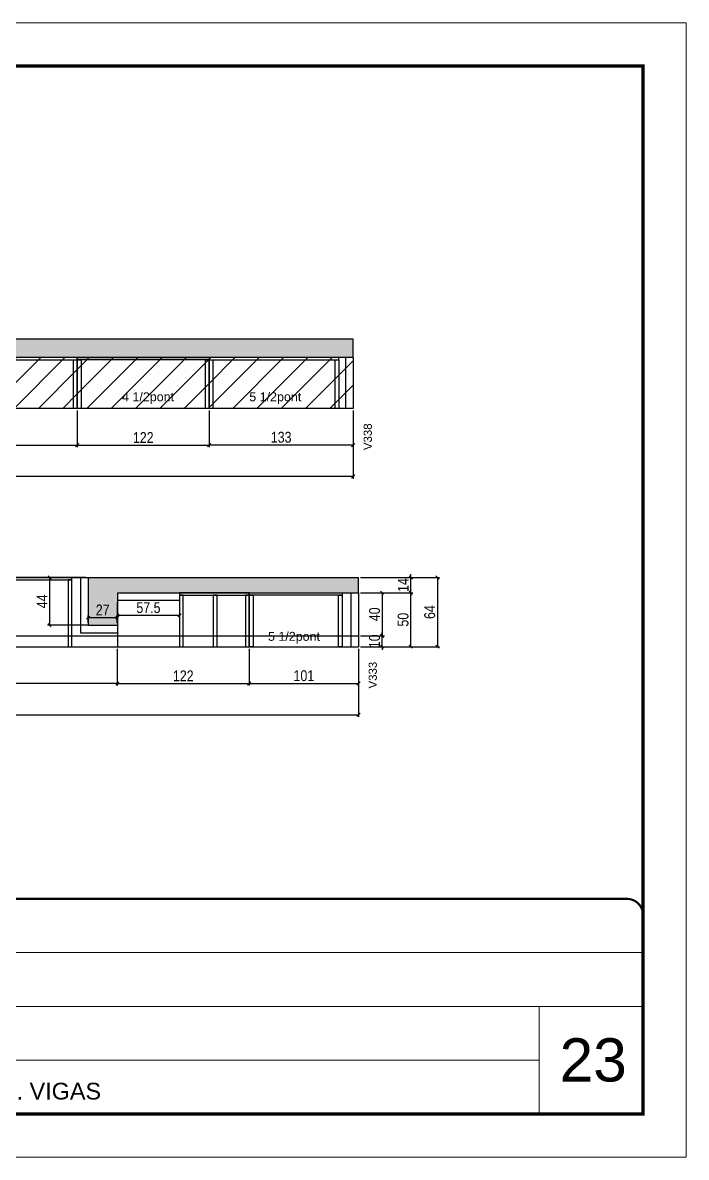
# Model space of a CAD drawing. Extents: x -3394 to 16474, y -5031 to 14397.
# Drawn here: x 8314 to 8927, y 7604 to 8654 of the extents above; entities that cross this region are included whole.
import ezdxf

# ---------------------------------------------------------------- set-up
doc = ezdxf.new("R2010")
doc.units = 0
doc.linetypes.add('CONTINUO', pattern=[0])
doc.linetypes.add('DASHED', pattern=[0.75, 0.5, -0.25])
doc.layers.get('0').update_dxf_attribs({"linetype": 'CONTINUOUS'})
doc.layers.get('Defpoints').update_dxf_attribs({"linetype": 'CONTINUOUS'})
for name, color, linetype, lineweight in [('CARIMBO', 255, 'CONTINUOUS', 9), ('Folhas', 255, 'CONTINUOUS', 9), ('REAPROVEITAMENTO', 251, 'CONTINUOUS', 9), ('SARRAFO DE PRESSAO', 251, 'DASHED', 9)]:
    doc.layers.add(name, color=color, linetype=linetype, lineweight=lineweight)
for name, color, linetype in [('COTA', 241, 'CONTINUOUS'), ('NOMENCLATURA', 7, 'CONTINUOUS'), ('Painéis', 200, 'CONTINUOUS'), ('PONTALETE', 7, 'CONTINUOUS'), ('SARR_2.2x7', 40, 'CONTINUOUS'), ('SARR_3.5x7', 81, 'CONTINUOUS')]:
    doc.layers.add(name, color=color, linetype=linetype)
doc.styles.add('ARIAL', font='arial.ttf')
doc.styles.add('COTA TECNICA', font='techl___.ttf', dxfattribs={"height": 10})
doc.dimstyles.new('PAINEL', dxfattribs={"dimtxt": 10, "dimasz": 3, "dimexe": 3, "dimexo": 3, "dimgap": 3, "dimtad": 1, "dimdec": 1, "dimzin": 12, "dimdsep": 46, "dimtxsty": 'COTA TECNICA', "dimblk1": 'OBLIQUE', "dimblk2": 'OBLIQUE', "dimsah": 1, "dimcen": 0.9, "dimclrd": 4, "dimclre": 4, "dimclrt": 240, "dimadec": 1, "dimazin": 3, "dimtfac": 1, "dimtdec": 1, "dimtmove": 0, "dimatfit": 3, "dimfxl": 1, "dimtolj": 1, "dimtzin": 12, "dimarcsym": 0})
pattern_1 = [(45, (-1585, 0), (-11.22532, 11.22532), [])]

# ---------------------------------------------------------------- blocks, each defined once
blk = doc.blocks.new('9999999999')
at = {"color": 30, "linetype": 'CONTINUO'}
for p, q in [((98564.6, 34379.6), (99584, 34379.6)), ((98564.6, 34329.8), (99488, 34329.8)), ((99584, 34329.8), (99488, 34329.8)), ((99488, 34329.8), (99488, 34230.2)), ((98564.6, 34280), (99488, 34280))]:
    blk.add_line(p, q, dxfattribs=at)
at = {"color": 30, "linetype": 'CONTINUO', "const_width": 2}
blk.add_lwpolyline([(99584, 34230.2), (99584, 34414.4, 0.414214), (99569, 34429.4), (98229, 34429.4, 0.414214), (98214, 34414.4), (98214, 34245.2, 0.414214), (98229, 34230.2), (99584, 34230.2)], format="xyb", dxfattribs=at)
at = {"layer": 'Folhas'}
blk.add_lwpolyline([(98139, 34190.2), (99624, 34190.2), (99624, 35240.2), (98139, 35240.2)], close=True, dxfattribs=at)
at = {"layer": 'Folhas', "color": 30, "const_width": 3}
blk.add_lwpolyline([(98214, 34230.2), (99584, 34230.2), (99584, 35200.2), (98214, 35200.2)], close=True, dxfattribs=at)
at = {"color": 7, "linetype": 'Continuous', "ltscale": 5, "style": 'ARIAL'}
blk.add_text('PAINÉIS DE LAT. VIGAS', height=15.483, dxfattribs=at).set_placement((98837.7, 34243.7))
blk = doc.blocks.new('_Oblique')
at = {"color": 0, "linetype": 'ByBlock', "lineweight": -2}
blk.add_line((-0.5, -0.5), (0.5, 0.5), dxfattribs=at)
blk = doc.blocks.new('*D616')
at = {"layer": 'COTA', "color": 4, "linetype": 'Continuous', "lineweight": -2, "transparency": 16777216}
for p, q in [((8486.1, 8294.7), (8486.1, 8260.8)), ((8619.1, 8294.7), (8619.1, 8260.8)), ((8619.1, 8262.8), (8486.1, 8262.8))]:
    blk.add_line(p, q, dxfattribs=at)
at = {"layer": 'Defpoints', "color": 0, "linetype": 'Continuous', "transparency": 16777216}
for p in [(8486.1, 8296.7), (8619.1, 8296.7), (8486.1, 8262.8)]:
    blk.add_point(p, dxfattribs=at)
at = {"layer": 'COTA', "color": 4, "linetype": 'Continuous', "lineweight": -2, "transparency": 16777216, "xscale": 3, "yscale": 3, "zscale": 3, "rotation": 180}
blk.add_blockref('_Oblique', (8486.1, 8262.8), dxfattribs=at)
at = {"layer": 'COTA', "color": 4, "linetype": 'Continuous', "lineweight": -2, "transparency": 16777216, "xscale": 3, "yscale": 3, "zscale": 3}
blk.add_blockref('_Oblique', (8619.1, 8262.8), dxfattribs=at)
at = {"layer": 'COTA', "color": 240, "linetype": 'Continuous', "transparency": 16777216, "insert": (8552.6, 8270), "char_height": 10, "attachment_point": 5, "style": 'COTA TECNICA'}
blk.add_mtext('\\A1;133', dxfattribs=at)
blk = doc.blocks.new('*D618')
at = {"layer": 'COTA', "color": 4, "linetype": 'Continuous', "lineweight": -2, "transparency": 16777216}
for p, q in [((7768, 8294.7), (7768, 8231.7)), ((8619.1, 8294.7), (8619.1, 8231.7)), ((8619.1, 8233.7), (7768, 8233.7))]:
    blk.add_line(p, q, dxfattribs=at)
at = {"layer": 'Defpoints', "color": 0, "linetype": 'Continuous', "transparency": 16777216}
for p in [(7768, 8296.7), (8619.1, 8296.7), (7768, 8233.7)]:
    blk.add_point(p, dxfattribs=at)
at = {"layer": 'COTA', "color": 4, "linetype": 'Continuous', "lineweight": -2, "transparency": 16777216, "xscale": 3, "yscale": 3, "zscale": 3, "rotation": 180}
blk.add_blockref('_Oblique', (7768, 8233.7), dxfattribs=at)
at = {"layer": 'COTA', "color": 4, "linetype": 'Continuous', "lineweight": -2, "transparency": 16777216, "xscale": 3, "yscale": 3, "zscale": 3}
blk.add_blockref('_Oblique', (8619.1, 8233.7), dxfattribs=at)
at = {"layer": 'COTA', "color": 240, "linetype": 'Continuous', "transparency": 16777216, "insert": (8193.5, 8240.9), "char_height": 10, "attachment_point": 5, "style": 'COTA TECNICA'}
blk.add_mtext('\\A1;851', dxfattribs=at)
blk = doc.blocks.new('*D622')
at = {"layer": 'COTA', "color": 4, "linetype": 'Continuous', "lineweight": -2, "transparency": 16777216}
for p, q in [((8364.1, 8294.7), (8364.1, 8260.8)), ((8486.1, 8294.7), (8486.1, 8260.8)), ((8364.1, 8262.8), (8486.1, 8262.8))]:
    blk.add_line(p, q, dxfattribs=at)
at = {"layer": 'Defpoints', "color": 0, "linetype": 'Continuous', "transparency": 16777216}
for p in [(8364.1, 8296.7), (8486.1, 8296.7), (8486.1, 8262.8)]:
    blk.add_point(p, dxfattribs=at)
at = {"layer": 'COTA', "color": 4, "linetype": 'Continuous', "lineweight": -2, "transparency": 16777216, "xscale": 3, "yscale": 3, "zscale": 3, "rotation": 180}
blk.add_blockref('_Oblique', (8364.1, 8262.8), dxfattribs=at)
at = {"layer": 'COTA', "color": 4, "linetype": 'Continuous', "lineweight": -2, "transparency": 16777216, "xscale": 3, "yscale": 3, "zscale": 3}
blk.add_blockref('_Oblique', (8486.1, 8262.8), dxfattribs=at)
at = {"layer": 'COTA', "color": 240, "linetype": 'Continuous', "transparency": 16777216, "insert": (8425.1, 8269.8), "char_height": 10, "attachment_point": 5, "style": 'COTA TECNICA'}
blk.add_mtext('\\A1;122', dxfattribs=at)
blk = doc.blocks.new('*D625')
at = {"layer": 'COTA', "color": 4, "linetype": 'Continuous', "lineweight": -2, "transparency": 16777216}
for p, q in [((8120.1, 8294.7), (8120.1, 8260.8)), ((8364.1, 8294.7), (8364.1, 8260.8)), ((8120.1, 8262.8), (8364.1, 8262.8))]:
    blk.add_line(p, q, dxfattribs=at)
at = {"layer": 'Defpoints', "color": 0, "linetype": 'Continuous', "transparency": 16777216}
for p in [(8120.1, 8296.7), (8364.1, 8296.7), (8364.1, 8262.8)]:
    blk.add_point(p, dxfattribs=at)
at = {"layer": 'COTA', "color": 4, "linetype": 'Continuous', "lineweight": -2, "transparency": 16777216, "xscale": 3, "yscale": 3, "zscale": 3, "rotation": 180}
blk.add_blockref('_Oblique', (8120.1, 8262.8), dxfattribs=at)
at = {"layer": 'COTA', "color": 4, "linetype": 'Continuous', "lineweight": -2, "transparency": 16777216, "xscale": 3, "yscale": 3, "zscale": 3}
blk.add_blockref('_Oblique', (8364.1, 8262.8), dxfattribs=at)
at = {"layer": 'COTA', "color": 240, "linetype": 'Continuous', "transparency": 16777216, "insert": (8242.1, 8269.8), "char_height": 10, "attachment_point": 5, "style": 'COTA TECNICA'}
blk.add_mtext('\\A1;244', dxfattribs=at)
blk = doc.blocks.new('*D633')
at = {"layer": 'COTA', "color": 4, "linetype": 'Continuous', "lineweight": -2, "transparency": 16777216}
for p, q in [((8523.1, 8074.2), (8523.1, 8040.2)), ((8624.1, 8074.2), (8624.1, 8040.2)), ((8523.1, 8042.2), (8624.1, 8042.2))]:
    blk.add_line(p, q, dxfattribs=at)
at = {"layer": 'Defpoints', "color": 0, "linetype": 'Continuous', "transparency": 16777216}
for p in [(8523.1, 8076.2), (8624.1, 8076.2), (8624.1, 8042.2)]:
    blk.add_point(p, dxfattribs=at)
at = {"layer": 'COTA', "color": 4, "linetype": 'Continuous', "lineweight": -2, "transparency": 16777216, "xscale": 3, "yscale": 3, "zscale": 3, "rotation": 180}
blk.add_blockref('_Oblique', (8523.1, 8042.2), dxfattribs=at)
at = {"layer": 'COTA', "color": 4, "linetype": 'Continuous', "lineweight": -2, "transparency": 16777216, "xscale": 3, "yscale": 3, "zscale": 3}
blk.add_blockref('_Oblique', (8624.1, 8042.2), dxfattribs=at)
at = {"layer": 'COTA', "color": 240, "linetype": 'Continuous', "transparency": 16777216, "insert": (8573.6, 8049.3), "char_height": 10, "attachment_point": 5, "style": 'COTA TECNICA'}
blk.add_mtext('\\A1;101', dxfattribs=at)
blk = doc.blocks.new('*D634')
at = {"layer": 'COTA', "color": 4, "linetype": 'Continuous', "lineweight": -2, "transparency": 16777216}
for p, q in [((7913.1, 8072.2), (7913.1, 8011.2)), ((8624.1, 8074.2), (8624.1, 8011.2)), ((7913.1, 8013.2), (8624.1, 8013.2))]:
    blk.add_line(p, q, dxfattribs=at)
at = {"layer": 'Defpoints', "color": 0, "linetype": 'Continuous', "transparency": 16777216}
for p in [(8624.1, 8076.2), (7913.1, 8074.2), (8624.1, 8013.2)]:
    blk.add_point(p, dxfattribs=at)
at = {"layer": 'COTA', "color": 4, "linetype": 'Continuous', "lineweight": -2, "transparency": 16777216, "xscale": 3, "yscale": 3, "zscale": 3, "rotation": 180}
blk.add_blockref('_Oblique', (7913.1, 8013.2), dxfattribs=at)
at = {"layer": 'COTA', "color": 4, "linetype": 'Continuous', "lineweight": -2, "transparency": 16777216, "xscale": 3, "yscale": 3, "zscale": 3}
blk.add_blockref('_Oblique', (8624.1, 8013.2), dxfattribs=at)
at = {"layer": 'COTA', "color": 240, "linetype": 'Continuous', "transparency": 16777216, "insert": (8268.6, 8020.2), "char_height": 10, "attachment_point": 5, "style": 'COTA TECNICA'}
blk.add_mtext('\\A1;711', dxfattribs=at)
blk = doc.blocks.new('*D635')
at = {"layer": 'COTA', "color": 4, "linetype": 'Continuous', "lineweight": -2, "transparency": 16777216}
for p, q in [((8626.1, 8126.2), (8674.5, 8126.2)), ((8672.5, 8076.2), (8672.5, 8126.2)), ((8626.1, 8076.2), (8674.5, 8076.2))]:
    blk.add_line(p, q, dxfattribs=at)
at = {"layer": 'Defpoints', "color": 0, "linetype": 'Continuous', "transparency": 16777216}
for p in [(8624.1, 8126.2), (8672.5, 8126.2), (8624.1, 8076.2)]:
    blk.add_point(p, dxfattribs=at)
at = {"layer": 'COTA', "color": 4, "linetype": 'Continuous', "lineweight": -2, "transparency": 16777216, "xscale": 3, "yscale": 3, "zscale": 3}
for p, rotation in [((8672.5, 8126.2), 90), ((8672.5, 8076.2), 270)]:
    blk.add_blockref('_Oblique', p, dxfattribs=dict(at, rotation=rotation))
at = {"layer": 'COTA', "color": 240, "linetype": 'Continuous', "transparency": 16777216, "insert": (8665.4, 8101.2), "char_height": 10, "attachment_point": 5, "rotation": 90, "style": 'COTA TECNICA'}
blk.add_mtext('\\A1;50', dxfattribs=at)
blk = doc.blocks.new('*D636')
at = {"layer": 'COTA', "color": 4, "linetype": 'Continuous', "lineweight": -2, "transparency": 16777216}
for p, q in [((8626.1, 8140.2), (8674.5, 8140.2)), ((8672.5, 8140.2), (8672.5, 8143.2)), ((8672.5, 8126.2), (8672.5, 8140.2)), ((8626.1, 8126.2), (8674.5, 8126.2)), ((8672.5, 8126.2), (8672.5, 8123.2))]:
    blk.add_line(p, q, dxfattribs=at)
at = {"layer": 'Defpoints', "color": 0, "linetype": 'Continuous', "transparency": 16777216}
for p in [(8624.1, 8140.2), (8672.5, 8140.2), (8624.1, 8126.2)]:
    blk.add_point(p, dxfattribs=at)
at = {"layer": 'COTA', "color": 4, "linetype": 'Continuous', "lineweight": -2, "transparency": 16777216, "xscale": 3, "yscale": 3, "zscale": 3}
for p, rotation in [((8672.5, 8140.2), 270), ((8672.5, 8126.2), 90)]:
    blk.add_blockref('_Oblique', p, dxfattribs=dict(at, rotation=rotation))
at = {"layer": 'COTA', "color": 240, "linetype": 'Continuous', "transparency": 16777216, "insert": (8665.5, 8133.2), "char_height": 10, "attachment_point": 5, "rotation": 90, "style": 'COTA TECNICA'}
blk.add_mtext('\\A1;14', dxfattribs=at)
blk = doc.blocks.new('*D637')
at = {"layer": 'COTA', "color": 4, "linetype": 'Continuous', "lineweight": -2, "transparency": 16777216}
for p, q in [((8626.1, 8140.2), (8699.1, 8140.2)), ((8697.1, 8140.2), (8697.1, 8076.2)), ((8626.1, 8076.2), (8699.1, 8076.2))]:
    blk.add_line(p, q, dxfattribs=at)
at = {"layer": 'Defpoints', "color": 0, "linetype": 'Continuous', "transparency": 16777216}
for p in [(8624.1, 8140.2), (8624.1, 8076.2), (8697.1, 8076.2)]:
    blk.add_point(p, dxfattribs=at)
at = {"layer": 'COTA', "color": 4, "linetype": 'Continuous', "lineweight": -2, "transparency": 16777216, "xscale": 3, "yscale": 3, "zscale": 3}
for p, rotation in [((8697.1, 8140.2), 90), ((8697.1, 8076.2), 270)]:
    blk.add_blockref('_Oblique', p, dxfattribs=dict(at, rotation=rotation))
at = {"layer": 'COTA', "color": 240, "linetype": 'Continuous', "transparency": 16777216, "insert": (8690, 8108.2), "char_height": 10, "attachment_point": 5, "rotation": 90, "style": 'COTA TECNICA'}
blk.add_mtext('\\A1;64', dxfattribs=at)
blk = doc.blocks.new('*D629')
at = {"layer": 'COTA', "color": 4, "linetype": 'Continuous', "lineweight": -2, "transparency": 16777216}
for p, q in [((8372.1, 8140.2), (8336.6, 8140.2)), ((8338.6, 8096.2), (8338.6, 8140.2)), ((8372.1, 8096.2), (8336.6, 8096.2))]:
    blk.add_line(p, q, dxfattribs=at)
at = {"layer": 'Defpoints', "color": 0, "linetype": 'Continuous', "transparency": 16777216}
for p in [(8338.6, 8140.2), (8374.1, 8140.2), (8374.1, 8096.2)]:
    blk.add_point(p, dxfattribs=at)
at = {"layer": 'COTA', "color": 4, "linetype": 'Continuous', "lineweight": -2, "transparency": 16777216, "xscale": 3, "yscale": 3, "zscale": 3}
for p, rotation in [((8338.6, 8140.2), 90), ((8338.6, 8096.2), 270)]:
    blk.add_blockref('_Oblique', p, dxfattribs=dict(at, rotation=rotation))
at = {"layer": 'COTA', "color": 240, "linetype": 'Continuous', "transparency": 16777216, "insert": (8331.5, 8118.2), "char_height": 10, "attachment_point": 5, "rotation": 90, "style": 'COTA TECNICA'}
blk.add_mtext('\\A1;44', dxfattribs=at)
blk = doc.blocks.new('*D630')
at = {"layer": 'COTA', "color": 4, "linetype": 'Continuous', "lineweight": -2, "transparency": 16777216}
for p, q in [((8374.1, 8098.2), (8374.1, 8105.1)), ((8374.1, 8103.1), (8401.1, 8103.1)), ((8401.1, 8098.2), (8401.1, 8105.1))]:
    blk.add_line(p, q, dxfattribs=at)
at = {"layer": 'Defpoints', "color": 0, "linetype": 'Continuous', "transparency": 16777216}
for p in [(8374.1, 8096.2), (8401.1, 8103.1), (8401.1, 8096.2)]:
    blk.add_point(p, dxfattribs=at)
at = {"layer": 'COTA', "color": 4, "linetype": 'Continuous', "lineweight": -2, "transparency": 16777216, "xscale": 3, "yscale": 3, "zscale": 3, "rotation": 180}
blk.add_blockref('_Oblique', (8374.1, 8103.1), dxfattribs=at)
at = {"layer": 'COTA', "color": 4, "linetype": 'Continuous', "lineweight": -2, "transparency": 16777216, "xscale": 3, "yscale": 3, "zscale": 3}
blk.add_blockref('_Oblique', (8401.1, 8103.1), dxfattribs=at)
at = {"layer": 'COTA', "color": 240, "linetype": 'Continuous', "transparency": 16777216, "insert": (8387.6, 8110.2), "char_height": 10, "attachment_point": 5, "style": 'COTA TECNICA'}
blk.add_mtext('\\A1;27', dxfattribs=at)
blk = doc.blocks.new('*D631')
at = {"layer": 'COTA', "color": 4, "linetype": 'Continuous', "lineweight": -2, "transparency": 16777216}
for p, q in [((8157.1, 8074.2), (8157.1, 8040.2)), ((8401.1, 8074.2), (8401.1, 8040.2)), ((8401.1, 8042.2), (8157.1, 8042.2))]:
    blk.add_line(p, q, dxfattribs=at)
at = {"layer": 'Defpoints', "color": 0, "linetype": 'Continuous', "transparency": 16777216}
for p in [(8157.1, 8076.2), (8401.1, 8076.2), (8157.1, 8042.2)]:
    blk.add_point(p, dxfattribs=at)
at = {"layer": 'COTA', "color": 4, "linetype": 'Continuous', "lineweight": -2, "transparency": 16777216, "xscale": 3, "yscale": 3, "zscale": 3, "rotation": 180}
blk.add_blockref('_Oblique', (8157.1, 8042.2), dxfattribs=at)
at = {"layer": 'COTA', "color": 4, "linetype": 'Continuous', "lineweight": -2, "transparency": 16777216, "xscale": 3, "yscale": 3, "zscale": 3}
blk.add_blockref('_Oblique', (8401.1, 8042.2), dxfattribs=at)
at = {"layer": 'COTA', "color": 240, "linetype": 'Continuous', "transparency": 16777216, "insert": (8279.1, 8049.3), "char_height": 10, "attachment_point": 5, "style": 'COTA TECNICA'}
blk.add_mtext('\\A1;244', dxfattribs=at)
blk = doc.blocks.new('*D641')
at = {"layer": 'COTA', "color": 4, "linetype": 'Continuous', "lineweight": -2, "transparency": 16777216}
for p, q in [((8401.1, 8074.2), (8401.1, 8040.2)), ((8523.1, 8074.2), (8523.1, 8040.2)), ((8401.1, 8042.2), (8523.1, 8042.2))]:
    blk.add_line(p, q, dxfattribs=at)
at = {"layer": 'Defpoints', "color": 0, "linetype": 'Continuous', "transparency": 16777216}
for p in [(8401.1, 8076.2), (8523.1, 8076.2), (8523.1, 8042.2)]:
    blk.add_point(p, dxfattribs=at)
at = {"layer": 'COTA', "color": 4, "linetype": 'Continuous', "lineweight": -2, "transparency": 16777216, "xscale": 3, "yscale": 3, "zscale": 3, "rotation": 180}
blk.add_blockref('_Oblique', (8401.1, 8042.2), dxfattribs=at)
at = {"layer": 'COTA', "color": 4, "linetype": 'Continuous', "lineweight": -2, "transparency": 16777216, "xscale": 3, "yscale": 3, "zscale": 3}
blk.add_blockref('_Oblique', (8523.1, 8042.2), dxfattribs=at)
at = {"layer": 'COTA', "color": 240, "linetype": 'Continuous', "transparency": 16777216, "insert": (8462.1, 8049.2), "char_height": 10, "attachment_point": 5, "style": 'COTA TECNICA'}
blk.add_mtext('\\A1;122', dxfattribs=at)
blk = doc.blocks.new('*D642')
at = {"layer": 'COTA', "color": 4, "linetype": 'Continuous', "lineweight": -2, "transparency": 16777216}
for p, q in [((8401.1, 8117.2), (8401.1, 8103.2)), ((8458.6, 8117.2), (8458.6, 8103.2)), ((8458.6, 8105.2), (8401.1, 8105.2))]:
    blk.add_line(p, q, dxfattribs=at)
at = {"layer": 'Defpoints', "color": 0, "linetype": 'Continuous', "transparency": 16777216}
for p in [(8401.1, 8119.2), (8458.6, 8119.2), (8401.1, 8105.2)]:
    blk.add_point(p, dxfattribs=at)
at = {"layer": 'COTA', "color": 4, "linetype": 'Continuous', "lineweight": -2, "transparency": 16777216, "xscale": 3, "yscale": 3, "zscale": 3, "rotation": 180}
blk.add_blockref('_Oblique', (8401.1, 8105.2), dxfattribs=at)
at = {"layer": 'COTA', "color": 4, "linetype": 'Continuous', "lineweight": -2, "transparency": 16777216, "xscale": 3, "yscale": 3, "zscale": 3}
blk.add_blockref('_Oblique', (8458.6, 8105.2), dxfattribs=at)
at = {"layer": 'COTA', "color": 240, "linetype": 'Continuous', "transparency": 16777216, "insert": (8429.9, 8112.3), "char_height": 10, "attachment_point": 5, "style": 'COTA TECNICA'}
blk.add_mtext('\\A1;57.5', dxfattribs=at)
blk = doc.blocks.new('*D648')
at = {"layer": 'COTA', "color": 4, "linetype": 'Continuous', "lineweight": -2, "transparency": 16777216}
for p, q in [((8626.1, 8126.2), (8648.1, 8126.2)), ((8646.1, 8126.2), (8646.1, 8086.2)), ((8626.1, 8086.2), (8648.1, 8086.2))]:
    blk.add_line(p, q, dxfattribs=at)
at = {"layer": 'Defpoints', "color": 0, "linetype": 'Continuous', "transparency": 16777216}
for p in [(8624.1, 8126.2), (8624.1, 8086.2), (8646.1, 8086.2)]:
    blk.add_point(p, dxfattribs=at)
at = {"layer": 'COTA', "color": 4, "linetype": 'Continuous', "lineweight": -2, "transparency": 16777216, "xscale": 3, "yscale": 3, "zscale": 3}
for p, rotation in [((8646.1, 8126.2), 90), ((8646.1, 8086.2), 270)]:
    blk.add_blockref('_Oblique', p, dxfattribs=dict(at, rotation=rotation))
at = {"layer": 'COTA', "color": 240, "linetype": 'Continuous', "transparency": 16777216, "insert": (8639, 8106.2), "char_height": 10, "attachment_point": 5, "rotation": 90, "style": 'COTA TECNICA'}
blk.add_mtext('\\A1;40', dxfattribs=at)
blk = doc.blocks.new('*D649')
at = {"layer": 'COTA', "color": 4, "linetype": 'Continuous', "lineweight": -2, "transparency": 16777216}
for p, q in [((8626.1, 8086.2), (8648.1, 8086.2)), ((8646.1, 8086.2), (8646.1, 8089.2)), ((8646.1, 8076.2), (8646.1, 8086.2)), ((8626.1, 8076.2), (8648.1, 8076.2)), ((8646.1, 8076.2), (8646.1, 8073.2))]:
    blk.add_line(p, q, dxfattribs=at)
at = {"layer": 'Defpoints', "color": 0, "linetype": 'Continuous', "transparency": 16777216}
for p in [(8624.1, 8086.2), (8646.1, 8086.2), (8624.1, 8076.2)]:
    blk.add_point(p, dxfattribs=at)
at = {"layer": 'COTA', "color": 4, "linetype": 'Continuous', "lineweight": -2, "transparency": 16777216, "xscale": 3, "yscale": 3, "zscale": 3}
for p, rotation in [((8646.1, 8086.2), 270), ((8646.1, 8076.2), 90)]:
    blk.add_blockref('_Oblique', p, dxfattribs=dict(at, rotation=rotation))
at = {"layer": 'COTA', "color": 240, "linetype": 'Continuous', "transparency": 16777216, "insert": (8639, 8081.2), "char_height": 10, "attachment_point": 5, "rotation": 90, "style": 'COTA TECNICA'}
blk.add_mtext('\\A1;10', dxfattribs=at)

msp = doc.modelspace()

# ---------------------------------------------------------------- hatches: boundary and pattern name
at = {"layer": 'COTA', "linetype": 'Continuous'}
h = msp.add_hatch(dxfattribs=at)
h.set_pattern_fill('AR-CONC', color=256, scale=0.05)
h.paths.add_polyline_path([(8376.91, 8474.08), (8376.91, 8495.66), (8356.32, 8495.66), (8356.32, 8474.08)], flags=24)
h.paths.add_polyline_path([(8515.64, 8475.24), (8515.64, 8496.51), (8495.06, 8496.51), (8495.06, 8475.24)], flags=24)
h.paths.add_polyline_path([(8674.08, 8475.24), (8674.08, 8496.51), (8653.5, 8496.51), (8653.5, 8475.24)], flags=24)
h = msp.add_hatch(dxfattribs=at)
h.set_pattern_fill('AR-CONC', color=256, scale=0.05)
h.set_pattern_definition([(50, (42.256, -139.326), (9.1092334, -0.7969543), [0.9525, -10.4775]), (355, (42.256, -139.326), (-1.762171, 9.552842), [0.762, -8.382029]), (100.451445, (43.015, -139.392), (7.3470624, 8.7558876), [0.8095004, -8.904512]), (46.1842, (42.256, -136.786), (13.553952, -2.102116), [1.42875, -15.71625]), (96.63556, (43.385, -136.961), (11.870207, 12.371306), [1.214251, -13.35678]), (351.18415, (42.256, -136.786), (11.870207, 12.371306), [1.142998, -12.572987]), (21, (43.526, -137.421), (7.5807196, -5.11326), [0.9525, -10.4775]), (326, (43.526, -137.421), (3.0901014, 9.209398), [0.762, -8.382]), (71.451445, (44.157, -137.847), (10.670821, 4.0961384), [0.8095004, -8.904497]), (37.5, (42.2556, -139.326), (0.1544302, 4.2277519), [0, -8.2804, 0, -8.509, 0, -8.41375]), (7.5, (42.2556, -139.326), (3.3409831, 5.0090287), [0, -4.8514, 0, -8.0899, 0, -3.20675]), (327.5, (39.4235, -139.326), (6.7795298, -0.2864372), [0, -3.175, 0, -9.906, 0, -13.1445]), (317.5, (38.1535, -139.326), (7.406459, 1.2713246), [0, -4.1275, 0, -6.5786, 0, -9.3345])])
h.paths.add_polyline_path([(7768.02, 8360.74), (7768.02, 8343.74), (8619.05, 8343.74), (8619.05, 8360.74)])
h = msp.add_hatch(dxfattribs=at)
h.set_pattern_fill('AR-CONC', color=256, scale=0.05)
h.set_pattern_definition([(50, (0, -306.784), (9.1092334, -0.7969543), [0.9525, -10.4775]), (355, (0, -306.784), (-1.762171, 9.552842), [0.762, -8.382029]), (100.451445, (0.759, -306.8504), (7.3470624, 8.7558876), [0.8095004, -8.904512]), (46.1842, (0, -304.244), (13.553952, -2.102116), [1.42875, -15.71625]), (96.63556, (1.13, -304.419), (11.870207, 12.371306), [1.214251, -13.35678]), (351.18415, (0, -304.244), (11.870207, 12.371306), [1.142998, -12.572987]), (21, (1.27, -304.879), (7.5807196, -5.11326), [0.9525, -10.4775]), (326, (1.27, -304.879), (3.0901014, 9.209398), [0.762, -8.382]), (71.451445, (1.902, -305.305), (10.670821, 4.0961384), [0.8095004, -8.904497]), (37.5, (0, -306.784), (0.1544302, 4.2277519), [0, -8.2804, 0, -8.509, 0, -8.41375]), (7.5, (0, -306.784), (3.3409831, 5.0090287), [0, -4.8514, 0, -8.0899, 0, -3.20675]), (327.5, (-2.832, -306.784), (6.7795298, -0.2864372), [0, -3.175, 0, -9.906, 0, -13.1445]), (317.5, (-4.102, -306.784), (7.406459, 1.2713246), [0, -4.1275, 0, -6.5786, 0, -9.3345])])
h.paths.add_polyline_path([(8376.91, 8167.3), (8376.91, 8188.88), (8356.32, 8188.88), (8356.32, 8167.3)], flags=24)
h.paths.add_polyline_path([(8515.64, 8168.45), (8515.64, 8189.73), (8495.06, 8189.73), (8495.06, 8168.45)], flags=24)
h.paths.add_polyline_path([(8674.08, 8168.45), (8674.08, 8189.73), (8653.5, 8189.73), (8653.5, 8168.45)], flags=24)
h = msp.add_hatch(dxfattribs=at)
h.set_pattern_fill('AR-CONC', color=256, scale=0.05)
h.set_pattern_definition([(50, (1645.9896, -130.079), (9.1092334, -0.7969543), [0.9525, -10.4775]), (355, (1645.99, -130.079), (-1.762171, 9.552842), [0.762, -8.382029]), (100.451445, (1646.749, -130.1455), (7.347062, 8.7558876), [0.8095004, -8.904512]), (46.1842, (1645.99, -127.539), (13.553952, -2.102116), [1.42875, -15.71625]), (96.63556, (1647.119, -127.714), (11.870207, 12.371306), [1.214251, -13.35678]), (351.18415, (1645.99, -127.539), (11.870207, 12.371306), [1.142998, -12.572987]), (21, (1647.2596, -128.174), (7.5807196, -5.11326), [0.9525, -10.4775]), (326, (1647.26, -128.174), (3.0901014, 9.209398), [0.762, -8.382]), (71.451445, (1647.891, -128.6), (10.670821, 4.0961384), [0.8095004, -8.904497]), (37.5, (1645.9896, -130.079), (0.1544302, 4.2277519), [0, -8.2804, 0, -8.509, 0, -8.41375]), (7.5, (1645.9896, -130.079), (3.3409831, 5.0090287), [0, -4.8514, 0, -8.0899, 0, -3.20675]), (327.5, (1643.1575, -130.079), (6.7795298, -0.2864372), [0, -3.175, 0, -9.906, 0, -13.1445]), (317.5, (1641.8875, -130.079), (7.406459, 1.2713246), [0, -4.1275, 0, -6.5786, 0, -9.3345])])
h.paths.add_polyline_path([(8374.12, 8096.16), (8401.15, 8096.16), (8401.15, 8126.16), (8624.15, 8126.16), (8624.15, 8140.16), (8374.12, 8140.16)])
at = {"layer": 'REAPROVEITAMENTO', "linetype": 'Continuous'}
h = msp.add_hatch(dxfattribs=at)
h.set_pattern_fill('ANSI31', color=256, scale=5)
h.set_pattern_definition(pattern_1)
h.paths.add_polyline_path([(8120.05, 8343.74), (8120.05, 8296.74), (8364.05, 8296.74), (8364.05, 8343.74)])
h = msp.add_hatch(dxfattribs=at)
h.set_pattern_fill('ANSI31', color=256, scale=5)
h.set_pattern_definition(pattern_1)
h.paths.add_polyline_path([(8486.05, 8343.74), (8364.05, 8343.74), (8364.05, 8296.74), (8486.05, 8296.74)])
h = msp.add_hatch(dxfattribs=at)
h.set_pattern_fill('ANSI31', color=256, scale=5)
h.set_pattern_definition(pattern_1)
h.paths.add_polyline_path([(8619.05, 8296.74), (8619.05, 8343.74), (8486.05, 8343.74), (8486.05, 8296.74)])

# ---------------------------------------------------------------- linework, layer by layer
at = {"layer": 'COTA', "linetype": 'Continuous'}
for p, q in [((8619.05, 8360.74), (7768.02, 8360.74)), ((8619.05, 8343.74), (8619.05, 8360.74)), ((8374.12, 8140.16), (8624.15, 8140.16)), ((8624.15, 8126.16), (8624.15, 8140.16))]:
    msp.add_line(p, q, dxfattribs=at)
at = {"layer": 'Painéis', "linetype": 'Continuous'}
for p, q in [((8619.05, 8343.74), (7768.02, 8343.74)), ((8364.05, 8343.74), (8364.05, 8296.74)), ((8486.05, 8343.74), (8486.05, 8296.74)), ((8619.05, 8343.74), (8619.05, 8296.74)), ((8619.05, 8296.74), (7768.02, 8296.74)), ((7913.12, 8140.16), (8374.12, 8140.16)), ((8374.12, 8140.16), (8374.12, 8096.16)), ((8401.15, 8126.16), (8624.15, 8126.16)), ((8401.15, 8126.16), (8401.15, 8076.16)), ((8523.15, 8126.16), (8523.15, 8076.16)), ((8624.15, 8126.16), (8624.15, 8076.16)), ((8374.12, 8096.16), (8401.15, 8096.16)), ((7913.12, 8086.16), (8624.15, 8086.16)), ((7913.12, 8076.16), (8624.15, 8076.16))]:
    msp.add_line(p, q, dxfattribs=at)
at = {"layer": 'SARR_2.2x7', "ltscale": 25}
for p, q in [((8612.05, 8343.74), (8612.05, 8296.74)), ((8367.12, 8140.16), (8367.12, 8096.16)), ((8401.15, 8119.16), (8458.65, 8119.16)), ((8617.15, 8126.16), (8617.15, 8076.16)), ((8367.12, 8096.16), (8367.12, 8089.16)), ((8374.12, 8096.16), (8367.12, 8096.16)), ((8367.12, 8089.16), (8401.15, 8089.16))]:
    msp.add_line(p, q, dxfattribs=at)
at = {"layer": 'SARR_2.2x7', "ltscale": 25, "elevation": 0}
for points in [[(8135.05, 8341.54), (8364.05, 8341.54), (8364.05, 8343.74), (8135.05, 8343.74)], [(8486.05, 8341.54), (8364.05, 8341.54), (8364.05, 8343.74), (8486.05, 8343.74)], [(8486.05, 8341.54), (8606.05, 8341.54), (8606.05, 8343.74), (8486.05, 8343.74)]]:
    msp.add_lwpolyline(points, close=True, dxfattribs=at)
at = {"layer": 'SARR_2.2x7', "ltscale": 25}
for points in [[(8157.12, 8137.96), (8359.12, 8137.96), (8359.12, 8140.16), (8157.12, 8140.16)], [(8458.65, 8123.96), (8523.15, 8123.96), (8523.15, 8126.16), (8458.65, 8126.16)], [(8609.15, 8123.96), (8523.15, 8123.96), (8523.15, 8126.16), (8609.15, 8126.16)]]:
    msp.add_lwpolyline(points, close=True, dxfattribs=at)
at = {"layer": 'SARR_3.5x7', "elevation": 0}
for points in [[(8364.05, 8296.74), (8360.55, 8296.74), (8360.55, 8341.54), (8364.05, 8341.54)], [(8367.55, 8296.74), (8364.05, 8296.74), (8364.05, 8341.54), (8367.55, 8341.54)], [(8486.05, 8296.74), (8482.55, 8296.74), (8482.55, 8341.54), (8486.05, 8341.54)], [(8489.55, 8296.74), (8486.05, 8296.74), (8486.05, 8341.54), (8489.55, 8341.54)], [(8606.05, 8296.74), (8602.55, 8296.74), (8602.55, 8341.54), (8606.05, 8341.54)]]:
    msp.add_lwpolyline(points, close=True, dxfattribs=at)
at = {"layer": 'SARR_3.5x7'}
for points in [[(8355.62, 8076.16), (8359.12, 8076.16), (8359.12, 8137.96), (8355.62, 8137.96)], [(8458.65, 8076.16), (8462.15, 8076.16), (8462.15, 8123.96), (8458.65, 8123.96)], [(8489.82, 8076.16), (8493.32, 8076.16), (8493.32, 8123.96), (8489.82, 8123.96)], [(8519.65, 8076.16), (8523.15, 8076.16), (8523.15, 8123.96), (8519.65, 8123.96)], [(8526.65, 8076.16), (8523.15, 8076.16), (8523.15, 8123.96), (8526.65, 8123.96)], [(8609.15, 8076.16), (8605.65, 8076.16), (8605.65, 8123.96), (8609.15, 8123.96)]]:
    msp.add_lwpolyline(points, close=True, dxfattribs=at)

# ---------------------------------------------------------------- block references
at = {"layer": 'SARRAFO DE PRESSAO', "color": 6, "linetype": 'ByBlock'}
msp.add_blockref('9999999999', (-90696.77, -26586.53), dxfattribs=at)

# ---------------------------------------------------------------- texts
at = {"layer": 'CARIMBO', "style": 'ARIAL'}
msp.add_text('23', height=40, dxfattribs=at).set_placement((8810.07, 7673.82))
at = {"layer": 'NOMENCLATURA', "linetype": 'Continuous', "style": 'ARIAL'}
for s, p in [('V338', (8636.45, 8258.13)), ('V333', (8641.06, 8037.55))]:
    msp.add_text(s, height=7.567, rotation=90, dxfattribs=at).set_placement(p)
at = {"layer": 'PONTALETE', "linetype": 'Continuous', "style": 'ARIAL'}
for s, p in [('4 1/2pont', (8405.51, 8303.36)), ('5 1/2pont', (8523.14, 8303.36)), ('5 1/2pont', (8540.44, 8081.65))]:
    msp.add_text(s, height=8.25, dxfattribs=at).set_placement(p)

# ---------------------------------------------------------------- dimensions: what is measured, and where the dimension line sits
at = {"layer": 'COTA', "linetype": 'Continuous'}
for base, p1, p2, angle, picture, middle in [((7768.02, 8233.75), (8619.05, 8296.74), (7768.02, 8296.74), 180, '*D618', (8193.54, 8240.88)), ((8486.05, 8262.77), (8619.05, 8296.74), (8486.05, 8296.74), 180, '*D616', (8552.55, 8269.99)), ((8338.6, 8140.16), (8374.12, 8096.16), (8374.12, 8140.16), 90, '*D629', (8331.52, 8118.16)), ((8672.55, 8140.16), (8624.15, 8126.16), (8624.15, 8140.16), 90, '*D636', (8665.47, 8133.16)), ((8697.11, 8076.16), (8624.15, 8140.16), (8624.15, 8076.16), 90, '*D637', (8690.01, 8108.16)), ((8672.55, 8126.16), (8624.15, 8076.16), (8624.15, 8126.16), 90, '*D635', (8665.44, 8101.16)), ((8646.13, 8086.16), (8624.15, 8126.16), (8624.15, 8086.16), 90, '*D648', (8639.03, 8106.16)), ((8401.15, 8103.13), (8374.12, 8096.16), (8401.15, 8096.16), 180, '*D630', (8387.63, 8110.2)), ((8646.13, 8086.16), (8624.15, 8076.16), (8624.15, 8086.16), 90, '*D649', (8639.03, 8081.16)), ((8157.12, 8042.19), (8401.15, 8076.16), (8157.12, 8076.16), 180, '*D631', (8279.13, 8049.26))]:
    dim = msp.add_linear_dim(base=base, p1=p1, p2=p2, angle=angle, dimstyle='PAINEL', override={"dimexe": 2, "dimexo": 2, "dimgap": 2, "dimadec": 8, "dimtix": 1, "dimatfit": 2, "dimldrblk": 'Oblique'}, dxfattribs=at)
    dim.commit()
    dim.dimension.update_dxf_attribs({"geometry": picture, "text_midpoint": middle})
for base, p1, p2, picture, middle in [((8364.05, 8262.77), (8120.05, 8296.74), (8364.05, 8296.74), '*D625', (8242.05, 8269.84)), ((8486.05, 8262.77), (8364.05, 8296.74), (8486.05, 8296.74), '*D622', (8425.05, 8269.82)), ((8401.15, 8105.19), (8458.65, 8119.16), (8401.15, 8119.16), '*D642', (8429.9, 8112.3)), ((8624.15, 8013.16), (7913.12, 8074.16), (8624.15, 8076.16), '*D634', (8268.63, 8020.24)), ((8523.15, 8042.19), (8401.15, 8076.16), (8523.15, 8076.16), '*D641', (8462.15, 8049.24)), ((8624.15, 8042.19), (8523.15, 8076.16), (8624.15, 8076.16), '*D633', (8573.65, 8049.29))]:
    dim = msp.add_linear_dim(base=base, p1=p1, p2=p2, dimstyle='PAINEL', override={"dimexe": 2, "dimexo": 2, "dimgap": 2, "dimadec": 8, "dimtix": 1, "dimatfit": 2, "dimldrblk": 'Oblique'}, dxfattribs=at)
    dim.commit()
    dim.dimension.update_dxf_attribs({"geometry": picture, "text_midpoint": middle})

doc.saveas('drawing.dxf')
